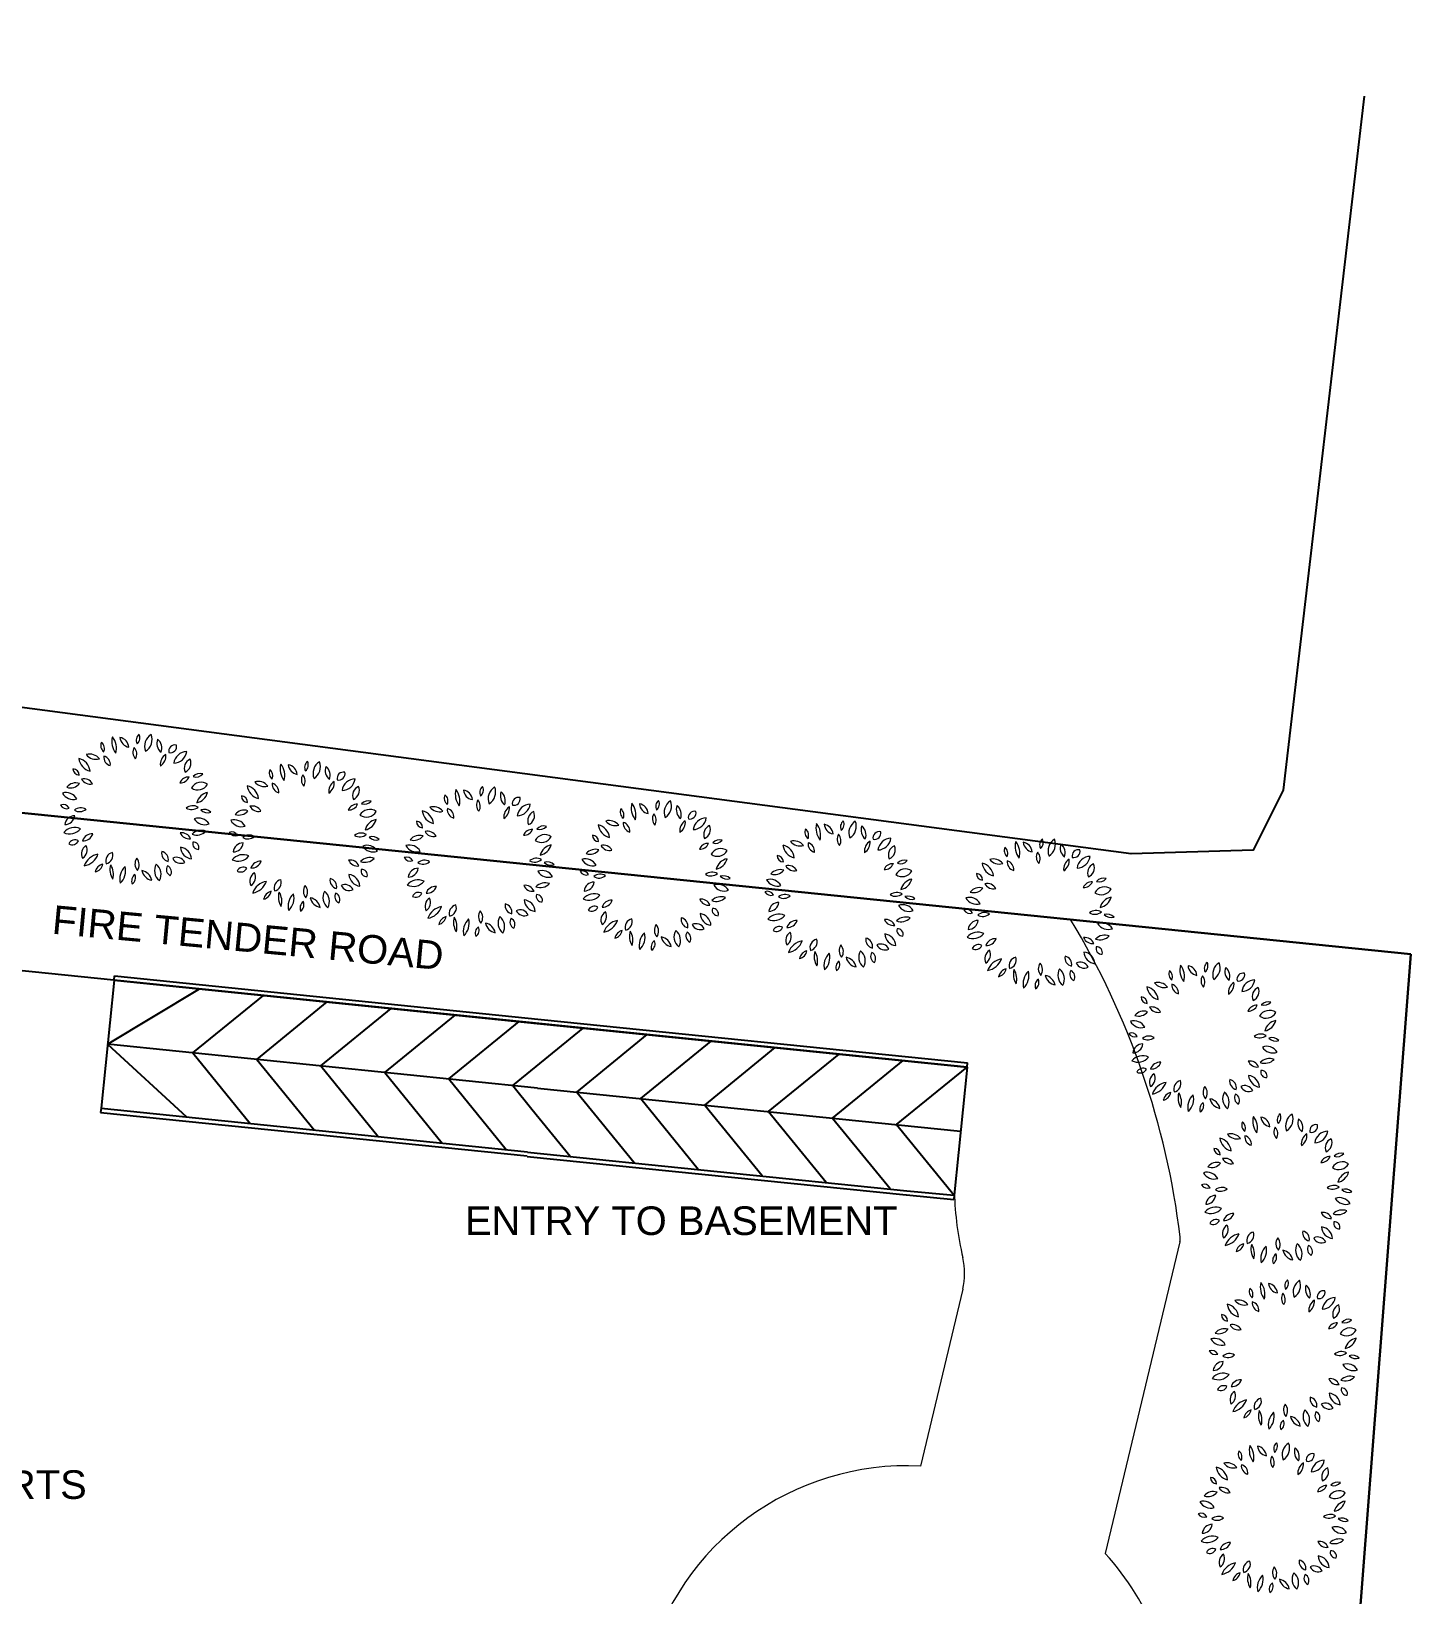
# Model space of a CAD drawing. Header units: millimetres. Extents: x 3079 to 579737, y 1565 to 1161826.
# Drawn here: x 164202 to 212467, y 1105057 to 1159737 of the extents above; entities that cross this region are included whole.
import ezdxf

# ---------------------------------------------------------------- set-up
doc = ezdxf.new("R2010")
doc.units = ezdxf.units.MM
for name, color, linetype, lineweight in [('A_ELE1', 250, 'Continuous', 20), ('IG-Area', 250, 'Continuous', 30), ('TWOWHEELER', 250, 'Continuous', 9)]:
    doc.layers.add(name, color=color, linetype=linetype, lineweight=lineweight)
doc.layers.add('IG-Elevation', color=252, linetype='Continuous')
doc.layers.add('TREES', color=72, linetype='Continuous', lineweight=5, transparency=0.05)
doc.styles.get("Standard").update_dxf_attribs({"font": 'arial.ttf'})

msp = doc.modelspace()

# ---------------------------------------------------------------- linework, layer by layer
for p, q in [((196945, 1123508), (67213, 1136719)), ((167099, 1126548), (166643, 1122071)), ((167099, 1126548), (167115, 1126697)), ((167099, 1126548), (182022, 1125028)), ((167115, 1126697), (182037, 1125177)), ((166871, 1124309), (170084, 1126244)), ((169856, 1124005), (172322, 1126016)), ((172094, 1123777), (174561, 1125788)), ((174333, 1123549), (176799, 1125560)), ((176571, 1123322), (179038, 1125332)), ((178810, 1123094), (181276, 1125104)), ((181870, 1123536), (183514, 1124876)), ((182022, 1125028), (196945, 1123508)), ((182037, 1125177), (196960, 1123658)), ((181914, 1122778), (166871, 1124309)), ((166871, 1124309), (169628, 1121767)), ((183287, 1122638), (185753, 1124648)), ((185525, 1122410), (187991, 1124420)), ((169856, 1124005), (171866, 1121539)), ((172094, 1123777), (174105, 1121311)), ((187763, 1122182), (190230, 1124192)), ((190002, 1121954), (192468, 1123964)), ((192240, 1121726), (194707, 1123736)), ((174333, 1123549), (176343, 1121083)), ((176571, 1123322), (178582, 1120855)), ((181048, 1122866), (181870, 1123536)), ((194479, 1121498), (196945, 1123508)), ((196945, 1123508), (196489, 1119032)), ((196945, 1123508), (196960, 1123658)), ((178810, 1123094), (180820, 1120627)), ((181048, 1122866), (181718, 1122044)), ((181914, 1122778), (196717, 1121270)), ((183287, 1122638), (185297, 1120171)), ((166643, 1122071), (166628, 1121922)), ((166643, 1122071), (181566, 1120551)), ((181718, 1122044), (183059, 1120399)), ((185525, 1122410), (187535, 1119943)), ((187763, 1122182), (189774, 1119715)), ((166628, 1121922), (181551, 1120402)), ((190002, 1121954), (192012, 1119488)), ((192240, 1121726), (194251, 1119260)), ((194479, 1121498), (196489, 1119032)), ((181550, 1120389), (194818, 1119038)), ((181565, 1120538), (194833, 1119187)), ((194819, 1119038), (196475, 1118882)), ((194833, 1119187), (196489, 1119032)), ((196489, 1119032), (196475, 1118882))]:
    msp.add_line(p, q)
at = {"layer": 'A_ELE1'}
for centre, radius, start, end in [((208099, 1119489), 11608, 181.8655, 193.164), ((194459, 1116299), 2400, 346.5273, 13.164), ((194832, 1100166), 9400, 87.0806, 165.504), ((194832, 1100166), 9400, 0, 42.3656)]:
    msp.add_arc(centre, radius, start, end, dxfattribs=at)
at = {"layer": 'IG-Area'}
for p, q in [((212467, 1127456), (48559, 1144147)), ((207064, 1057649), (212467, 1127456))]:
    msp.add_line(p, q, dxfattribs=at)
at = {"layer": 'IG-Elevation'}
msp.add_lwpolyline([(210832, 1157467), (207999, 1133191), (206948, 1131098), (202685, 1130966), (140708, 1139140), (126158, 1140997), (125075, 1143897), (126239, 1157191), (126550, 1159737)], dxfattribs=at)
msp.add_lwpolyline([(210832, 1157467), (207999, 1133191), (206948, 1131098), (202685, 1130966), (140708, 1139140), (126158, 1140997), (125075, 1143897), (126239, 1157191), (126550, 1159737)], dxfattribs=at)
msp.add_lwpolyline([(210832, 1157467), (207999, 1133191), (206948, 1131098), (202685, 1130966), (140708, 1139140), (126158, 1140997), (125075, 1143897), (126239, 1157191), (126550, 1159737)], dxfattribs=at)
at = {"layer": 'TREES'}
for centre, radius, start, end in [((168153, 1134942), 278, 129.7475, 206.0709), ((167726, 1135034), 278, 309.7475, 26.0709), ((166919, 1134755), 286, 156.7754, 231.288), ((166478, 1134645), 286, 336.7754, 51.288), ((167676, 1134892), 658, 165.2071, 218.3217), ((166524, 1134652), 658, 345.2071, 38.3217), ((167242, 1134665), 376, 5.3196, 80.419), ((167679, 1135071), 376, 185.3196, 260.419), ((168094, 1134515), 335, 148.7877, 221.5977), ((167557, 1134466), 335, 328.7877, 41.5977), ((168652, 1134735), 483, 122.117, 201.7275), ((167947, 1134965), 483, 302.117, 21.7275), ((169001, 1134832), 405, 159.117, 230.3606), ((168365, 1134664), 405, 339.117, 50.3606), ((169232, 1134559), 219, 76.5419, 193.4774), ((169070, 1134721), 219, 256.5419, 13.4774), ((165748, 1133802), 516, 6.5487, 76.8911), ((166378, 1134363), 516, 186.5487, 256.8911), ((166249, 1134024), 430, 38.6962, 106.2415), ((166465, 1134705), 430, 218.6962, 286.2415), ((167051, 1134354), 312, 173.65, 254.6514), ((166658, 1134087), 312, 353.65, 74.6514), ((169142, 1134090), 426, 122.8873, 186.7253), ((168488, 1134398), 426, 302.8873, 6.7253), ((169173, 1134610), 474, 271.6328, 352.0268), ((169656, 1134071), 474, 91.6328, 172.0268), ((169900, 1133962), 347, 113.4753, 203.456), ((169444, 1134142), 347, 293.4753, 23.456), ((173568, 1133939), 658, 165.2071, 218.3217), ((172416, 1133699), 658, 345.2071, 38.3217), ((173133, 1133713), 376, 5.3196, 80.419), ((173570, 1134118), 376, 185.3196, 260.419), ((174045, 1133990), 278, 129.7475, 206.0709), ((173618, 1134081), 278, 309.7475, 26.0709), ((174544, 1133782), 483, 122.117, 201.7275), ((173838, 1134012), 483, 302.117, 21.7275), ((165652, 1133719), 225, 359.2557, 87.6287), ((165887, 1133942), 225, 179.2557, 267.6287), ((166044, 1133251), 344, 28.8072, 103.9199), ((166262, 1133750), 344, 208.8072, 283.9199), ((169419, 1133786), 333, 267.1724, 337.2365), ((169710, 1133324), 333, 87.1724, 157.2365), ((170109, 1133469), 311, 71.8192, 140.0818), ((169967, 1133964), 311, 251.8192, 320.0818), ((172811, 1133803), 286, 156.7754, 231.288), ((172370, 1133692), 286, 336.7754, 51.288), ((173986, 1133562), 335, 148.7877, 221.5977), ((173449, 1133513), 335, 328.7877, 41.5977), ((174893, 1133879), 405, 159.117, 230.3606), ((174257, 1133712), 405, 339.117, 50.3606), ((175123, 1133607), 219, 76.5419, 193.4774), ((174961, 1133768), 219, 256.5419, 13.4774), ((175065, 1133657), 474, 271.6328, 352.0268), ((175547, 1133118), 474, 91.6328, 172.0268), ((165415, 1132677), 434, 29.1952, 106.7189), ((165669, 1133304), 434, 209.1952, 286.7189), ((165761, 1133048), 402, 71.3712, 141.7535), ((165574, 1133677), 402, 251.3712, 321.7535), ((170151, 1133087), 388, 54.9745, 151.3792), ((170033, 1133591), 388, 234.9745, 331.3792), ((169897, 1133241), 492, 280.8762, 345.4479), ((170467, 1132633), 492, 100.8762, 165.4479), ((171544, 1132767), 225, 359.2557, 87.6287), ((171778, 1132989), 225, 179.2557, 267.6287), ((171640, 1132849), 516, 6.5487, 76.8911), ((172270, 1133410), 516, 186.5487, 256.8911), ((172141, 1133071), 430, 38.6962, 106.2415), ((172356, 1133752), 430, 218.6962, 286.2415), ((172943, 1133401), 312, 173.65, 254.6514), ((172550, 1133134), 312, 353.65, 74.6514), ((175034, 1133138), 426, 122.8873, 186.7253), ((174379, 1133446), 426, 302.8873, 6.7253), ((175792, 1133010), 347, 113.4753, 203.456), ((175336, 1133190), 347, 293.4753, 23.456), ((178938, 1132920), 286, 156.7754, 231.288), ((178497, 1132809), 286, 336.7754, 51.288), ((179695, 1133056), 658, 165.2071, 218.3217), ((178543, 1132816), 658, 345.2071, 38.3217), ((179261, 1132830), 376, 5.3196, 80.419), ((179697, 1133235), 376, 185.3196, 260.419), ((180172, 1133107), 278, 129.7475, 206.0709), ((179745, 1133198), 278, 309.7475, 26.0709), ((180671, 1132899), 483, 122.117, 201.7275), ((179966, 1133130), 483, 302.117, 21.7275), ((181020, 1132996), 405, 159.117, 230.3606), ((180384, 1132829), 405, 339.117, 50.3606), ((165320, 1132453), 238, 28.1981, 112.1918), ((165440, 1132786), 238, 208.1981, 292.1918), ((165938, 1132232), 347, 58.8748, 131.2135), ((165889, 1132790), 347, 238.8748, 311.2135), ((169854, 1132277), 373, 60.5095, 129.292), ((169802, 1132890), 373, 240.5095, 309.292), ((170241, 1132187), 336, 44.2577, 108.5927), ((170375, 1132740), 336, 224.2577, 288.5927), ((171653, 1132095), 402, 71.3712, 141.7535), ((171466, 1132725), 402, 251.3712, 321.7535), ((171936, 1132298), 344, 28.8072, 103.9199), ((172154, 1132797), 344, 208.8072, 283.9199), ((175311, 1132833), 333, 267.1724, 337.2365), ((175601, 1132371), 333, 87.1724, 157.2365), ((176043, 1132134), 388, 54.9745, 151.3792), ((175925, 1132638), 388, 234.9745, 331.3792), ((176000, 1132516), 311, 71.8192, 140.0818), ((175859, 1133012), 311, 251.8192, 320.0818), ((177767, 1131966), 516, 6.5487, 76.8911), ((178397, 1132528), 516, 186.5487, 256.8911), ((178268, 1132188), 430, 38.6962, 106.2415), ((178483, 1132869), 430, 218.6962, 286.2415), ((179070, 1132518), 312, 173.65, 254.6514), ((178677, 1132251), 312, 353.65, 74.6514), ((180113, 1132679), 335, 148.7877, 221.5977), ((179576, 1132630), 335, 328.7877, 41.5977), ((181161, 1132255), 426, 122.8873, 186.7253), ((180507, 1132563), 426, 302.8873, 6.7253), ((181251, 1132724), 219, 76.5419, 193.4774), ((181089, 1132885), 219, 256.5419, 13.4774), ((181192, 1132774), 474, 271.6328, 352.0268), ((181675, 1132235), 474, 91.6328, 172.0268), ((181919, 1132127), 347, 113.4753, 203.456), ((181463, 1132307), 347, 293.4753, 23.456), ((185094, 1132435), 286, 156.7754, 231.288), ((184652, 1132324), 286, 336.7754, 51.288), ((185851, 1132571), 658, 165.2071, 218.3217), ((184699, 1132331), 658, 345.2071, 38.3217), ((185416, 1132345), 376, 5.3196, 80.419), ((185853, 1132750), 376, 185.3196, 260.419), ((186328, 1132622), 278, 129.7475, 206.0709), ((185901, 1132713), 278, 309.7475, 26.0709), ((186827, 1132414), 483, 122.117, 201.7275), ((186121, 1132644), 483, 302.117, 21.7275), ((187176, 1132511), 405, 159.117, 230.3606), ((186540, 1132344), 405, 339.117, 50.3606), ((187406, 1132239), 219, 76.5419, 193.4774), ((187244, 1132400), 219, 256.5419, 13.4774), ((165716, 1131402), 490, 64.7353, 140.5781), ((165723, 1131950), 352, 90.2529, 173.5221), ((165372, 1132341), 352, 270.2529, 353.5221), ((170056, 1131794), 426, 30.9482, 110.5784), ((170272, 1132413), 426, 210.9482, 290.5784), ((171306, 1131725), 434, 29.1952, 106.7189), ((171560, 1132352), 434, 209.1952, 286.7189), ((175789, 1132288), 492, 280.8762, 345.4479), ((176358, 1131681), 492, 100.8762, 165.4479), ((177671, 1131884), 225, 359.2557, 87.6287), ((177906, 1132106), 225, 179.2557, 267.6287), ((182128, 1131633), 311, 71.8192, 140.0818), ((181986, 1132129), 311, 251.8192, 320.0818), ((183923, 1131481), 516, 6.5487, 76.8911), ((184553, 1132042), 516, 186.5487, 256.8911), ((184424, 1131703), 430, 38.6962, 106.2415), ((184639, 1132384), 430, 218.6962, 286.2415), ((185226, 1132033), 312, 173.65, 254.6514), ((184833, 1131766), 312, 353.65, 74.6514), ((186269, 1132194), 335, 148.7877, 221.5977), ((185732, 1132145), 335, 328.7877, 41.5977), ((187317, 1131770), 426, 122.8873, 186.7253), ((186662, 1132078), 426, 302.8873, 6.7253), ((187348, 1132289), 474, 271.6328, 352.0268), ((187830, 1131750), 474, 91.6328, 172.0268), ((188075, 1131642), 347, 113.4753, 203.456), ((187619, 1131822), 347, 293.4753, 23.456), ((192315, 1131860), 658, 165.2071, 218.3217), ((191163, 1131620), 658, 345.2071, 38.3217), ((191880, 1131633), 376, 5.3196, 80.419), ((192317, 1132039), 376, 185.3196, 260.419), ((192792, 1131910), 278, 129.7475, 206.0709), ((192364, 1132002), 278, 309.7475, 26.0709), ((193290, 1131703), 483, 122.117, 201.7275), ((192585, 1131933), 483, 302.117, 21.7275), ((193640, 1131800), 405, 159.117, 230.3606), ((193003, 1131632), 405, 339.117, 50.3606), ((165547, 1132157), 490, 244.7353, 320.5781), ((165734, 1131220), 238, 59.9815, 155.6676), ((165637, 1131524), 238, 239.9815, 335.6676), ((166332, 1131313), 354, 86.0282, 161.3698), ((166022, 1131779), 354, 266.0282, 341.3698), ((169463, 1131368), 337, 22.5723, 98.3335), ((169725, 1131831), 337, 202.5723, 278.3335), ((170157, 1131338), 452, 69.7201, 135.6489), ((169991, 1132077), 452, 249.7201, 315.6489), ((170047, 1131322), 197, 163.4933, 274.4697), ((169873, 1131182), 197, 343.4933, 94.4697), ((171211, 1131500), 238, 28.1981, 112.1918), ((171331, 1131833), 238, 208.1981, 292.1918), ((171615, 1130997), 352, 90.2529, 173.5221), ((171264, 1131388), 352, 270.2529, 353.5221), ((171830, 1131280), 347, 58.8748, 131.2135), ((171780, 1131837), 347, 238.8748, 311.2135), ((175746, 1131324), 373, 60.5095, 129.292), ((175694, 1131937), 373, 240.5095, 309.292), ((176133, 1131234), 336, 44.2577, 108.5927), ((176266, 1131787), 336, 224.2577, 288.5927), ((177780, 1131213), 402, 71.3712, 141.7535), ((177593, 1131842), 402, 251.3712, 321.7535), ((178063, 1131416), 344, 28.8072, 103.9199), ((178281, 1131915), 344, 208.8072, 283.9199), ((181438, 1131950), 333, 267.1724, 337.2365), ((181729, 1131488), 333, 87.1724, 157.2365), ((182170, 1131251), 388, 54.9745, 151.3792), ((182052, 1131755), 388, 234.9745, 331.3792), ((183827, 1131399), 225, 359.2557, 87.6287), ((184061, 1131621), 225, 179.2557, 267.6287), ((187594, 1131465), 333, 267.1724, 337.2365), ((187884, 1131003), 333, 87.1724, 157.2365), ((188283, 1131148), 311, 71.8192, 140.0818), ((188142, 1131644), 311, 251.8192, 320.0818), ((190888, 1130992), 430, 38.6962, 106.2415), ((191103, 1131673), 430, 218.6962, 286.2415), ((191558, 1131723), 286, 156.7754, 231.288), ((191116, 1131613), 286, 336.7754, 51.288), ((191690, 1131322), 312, 173.65, 254.6514), ((191296, 1131055), 312, 353.65, 74.6514), ((192733, 1131483), 335, 148.7877, 221.5977), ((192196, 1131434), 335, 328.7877, 41.5977), ((193781, 1131058), 426, 122.8873, 186.7253), ((193126, 1131366), 426, 302.8873, 6.7253), ((193870, 1131527), 219, 76.5419, 193.4774), ((193708, 1131689), 219, 256.5419, 13.4774), ((193812, 1131578), 474, 271.6328, 352.0268), ((194294, 1131039), 474, 91.6328, 172.0268), ((199283, 1131228), 658, 165.2071, 218.3217), ((198131, 1130988), 658, 345.2071, 38.3217), ((198848, 1131001), 376, 5.3196, 80.419), ((199285, 1131407), 376, 185.3196, 260.419), ((199760, 1131278), 278, 129.7475, 206.0709), ((199333, 1131370), 278, 309.7475, 26.0709), ((200259, 1131071), 483, 122.117, 201.7275), ((199553, 1131301), 483, 302.117, 21.7275), ((166301, 1130970), 342, 122.5817, 207.18), ((165813, 1131102), 342, 302.5817, 27.18), ((166649, 1130340), 628, 100.3005, 160.4476), ((165945, 1131168), 628, 280.3005, 340.4476), ((167114, 1130721), 306, 103.8914, 198.9039), ((166751, 1130919), 306, 283.8914, 18.9039), ((168184, 1130614), 354, 145.5248, 220.8327), ((167624, 1130582), 354, 325.5248, 40.8327), ((169058, 1130996), 297, 168.8066, 257.6391), ((168703, 1130764), 297, 348.8066, 77.6391), ((169290, 1130537), 310, 25.4537, 116.6852), ((169431, 1130947), 310, 205.4537, 296.6852), ((169862, 1131223), 436, 183.3189, 263.1904), ((169375, 1130765), 436, 3.3189, 83.1904), ((171608, 1130450), 490, 64.7353, 140.5781), ((171439, 1131204), 490, 244.7353, 320.5781), ((176049, 1130385), 452, 69.7201, 135.6489), ((175882, 1131125), 452, 249.7201, 315.6489), ((175948, 1130841), 426, 30.9482, 110.5784), ((176163, 1131460), 426, 210.9482, 290.5784), ((177339, 1130617), 238, 28.1981, 112.1918), ((177459, 1130950), 238, 208.1981, 292.1918), ((177434, 1130842), 434, 29.1952, 106.7189), ((177687, 1131469), 434, 209.1952, 286.7189), ((181873, 1130441), 373, 60.5095, 129.292), ((181916, 1131405), 492, 280.8762, 345.4479), ((182486, 1130798), 492, 100.8762, 165.4479), ((183589, 1130357), 434, 29.1952, 106.7189), ((183936, 1130727), 402, 71.3712, 141.7535), ((183749, 1131357), 402, 251.3712, 321.7535), ((184219, 1130930), 344, 28.8072, 103.9199), ((184437, 1131429), 344, 208.8072, 283.9199), ((188326, 1130766), 388, 54.9745, 151.3792), ((188208, 1131270), 388, 234.9745, 331.3792), ((188072, 1130920), 492, 280.8762, 345.4479), ((188641, 1130313), 492, 100.8762, 165.4479), ((190291, 1130688), 225, 359.2557, 87.6287), ((190525, 1130910), 225, 179.2557, 267.6287), ((190387, 1130770), 516, 6.5487, 76.8911), ((191016, 1131331), 516, 186.5487, 256.8911), ((194539, 1130930), 347, 113.4753, 203.456), ((194083, 1131110), 347, 293.4753, 23.456), ((197856, 1130360), 430, 38.6962, 106.2415), ((198526, 1131091), 286, 156.7754, 231.288), ((198084, 1130981), 286, 336.7754, 51.288), ((199701, 1130851), 335, 148.7877, 221.5977), ((199164, 1130802), 335, 328.7877, 41.5977), ((200608, 1131168), 405, 159.117, 230.3606), ((199972, 1131000), 405, 339.117, 50.3606), ((200749, 1130426), 426, 122.8873, 186.7253), ((200094, 1130734), 426, 302.8873, 6.7253), ((200838, 1130895), 219, 76.5419, 193.4774), ((200676, 1131057), 219, 256.5419, 13.4774), ((200780, 1130946), 474, 271.6328, 352.0268), ((201262, 1130407), 474, 91.6328, 172.0268), ((166792, 1130262), 358, 104.1004, 168.465), ((166354, 1130682), 358, 284.1004, 348.465), ((167565, 1130412), 610, 163.4642, 212.7906), ((166468, 1130256), 610, 343.4642, 32.7906), ((167904, 1130088), 607, 133.8117, 194.3077), ((166896, 1130376), 607, 313.8117, 14.3077), ((167994, 1130022), 280, 125.4093, 202.7101), ((167574, 1130142), 280, 305.4093, 22.7101), ((168497, 1130475), 436, 192.306, 259.6849), ((167994, 1129953), 436, 12.306, 79.6849), ((168959, 1130384), 445, 149.4737, 231.7586), ((168300, 1130260), 445, 329.4737, 51.7586), ((169172, 1130418), 241, 146.8151, 244.0193), ((168865, 1130334), 241, 326.8151, 64.0193), ((171626, 1130267), 238, 59.9815, 155.6676), ((171528, 1130571), 238, 239.9815, 335.6676), ((172193, 1130017), 342, 122.5817, 207.18), ((172224, 1130360), 354, 86.0282, 161.3698), ((171913, 1130826), 354, 266.0282, 341.3698), ((171705, 1130149), 342, 302.5817, 27.18), ((175355, 1130416), 337, 22.5723, 98.3335), ((175617, 1130878), 337, 202.5723, 278.3335), ((175754, 1130270), 436, 183.3189, 263.1904), ((175266, 1129812), 436, 3.3189, 83.1904), ((175938, 1130369), 197, 163.4933, 274.4697), ((175765, 1130229), 197, 343.4933, 94.4697), ((177742, 1130114), 352, 90.2529, 173.5221), ((177391, 1130505), 352, 270.2529, 353.5221), ((177957, 1130397), 347, 58.8748, 131.2135), ((177908, 1130954), 347, 238.8748, 311.2135), ((181821, 1131054), 373, 240.5095, 309.292), ((182075, 1129958), 426, 30.9482, 110.5784), ((182291, 1130577), 426, 210.9482, 290.5784), ((182260, 1130351), 336, 44.2577, 108.5927), ((182393, 1130904), 336, 224.2577, 288.5927), ((183494, 1130132), 238, 28.1981, 112.1918), ((183614, 1130465), 238, 208.1981, 292.1918), ((183843, 1130984), 434, 209.1952, 286.7189), ((184113, 1129912), 347, 58.8748, 131.2135), ((188029, 1129956), 373, 60.5095, 129.292), ((187976, 1130569), 373, 240.5095, 309.292), ((190399, 1130016), 402, 71.3712, 141.7535), ((190212, 1130645), 402, 251.3712, 321.7535), ((190682, 1130219), 344, 28.8072, 103.9199), ((190901, 1130718), 344, 208.8072, 283.9199), ((194057, 1130754), 333, 267.1724, 337.2365), ((194348, 1130292), 333, 87.1724, 157.2365), ((194789, 1130055), 388, 54.9745, 151.3792), ((194671, 1130559), 388, 234.9745, 331.3792), ((194747, 1130437), 311, 71.8192, 140.0818), ((194606, 1130932), 311, 251.8192, 320.0818), ((197259, 1130056), 225, 359.2557, 87.6287), ((197493, 1130278), 225, 179.2557, 267.6287), ((197355, 1130138), 516, 6.5487, 76.8911), ((197985, 1130699), 516, 186.5487, 256.8911), ((198071, 1131041), 430, 218.6962, 286.2415), ((198658, 1130690), 312, 173.65, 254.6514), ((198265, 1130423), 312, 353.65, 74.6514), ((201507, 1130299), 347, 113.4753, 203.456), ((201051, 1130478), 347, 293.4753, 23.456), ((172541, 1129387), 628, 100.3005, 160.4476), ((171837, 1130215), 628, 280.3005, 340.4476), ((173005, 1129768), 306, 103.8914, 198.9039), ((172643, 1129966), 306, 283.8914, 18.9039), ((174075, 1129661), 354, 145.5248, 220.8327), ((173516, 1129630), 354, 325.5248, 40.8327), ((174950, 1130043), 297, 168.8066, 257.6391), ((174595, 1129811), 297, 348.8066, 77.6391), ((175182, 1129584), 310, 25.4537, 116.6852), ((175323, 1129995), 310, 205.4537, 296.6852), ((177735, 1129567), 490, 64.7353, 140.5781), ((177566, 1130321), 490, 244.7353, 320.5781), ((178351, 1129477), 354, 86.0282, 161.3698), ((178041, 1129943), 354, 266.0282, 341.3698), ((181482, 1129533), 337, 22.5723, 98.3335), ((181744, 1129995), 337, 202.5723, 278.3335), ((182176, 1129502), 452, 69.7201, 135.6489), ((182010, 1130242), 452, 249.7201, 315.6489), ((183898, 1129629), 352, 90.2529, 173.5221), ((183547, 1130020), 352, 270.2529, 353.5221), ((184063, 1130469), 347, 238.8748, 311.2135), ((188231, 1129473), 426, 30.9482, 110.5784), ((188446, 1130092), 426, 210.9482, 290.5784), ((188416, 1129866), 336, 44.2577, 108.5927), ((188549, 1130419), 336, 224.2577, 288.5927), ((190053, 1129645), 434, 29.1952, 106.7189), ((190307, 1130273), 434, 209.1952, 286.7189), ((194536, 1130209), 492, 280.8762, 345.4479), ((195105, 1129601), 492, 100.8762, 165.4479), ((197368, 1129384), 402, 71.3712, 141.7535), ((197181, 1130013), 402, 251.3712, 321.7535), ((197650, 1129587), 344, 28.8072, 103.9199), ((197869, 1130086), 344, 208.8072, 283.9199), ((201026, 1130122), 333, 267.1724, 337.2365), ((201316, 1129660), 333, 87.1724, 157.2365), ((201758, 1129423), 388, 54.9745, 151.3792), ((201640, 1129927), 388, 234.9745, 331.3792), ((201715, 1129805), 311, 71.8192, 140.0818), ((201574, 1130300), 311, 251.8192, 320.0818), ((172684, 1129310), 358, 104.1004, 168.465), ((172245, 1129729), 358, 284.1004, 348.465), ((173457, 1129460), 610, 163.4642, 212.7906), ((172360, 1129303), 610, 343.4642, 32.7906), ((173796, 1129136), 607, 133.8117, 194.3077), ((172788, 1129423), 607, 313.8117, 14.3077), ((173885, 1129070), 280, 125.4093, 202.7101), ((173465, 1129190), 280, 305.4093, 22.7101), ((174389, 1129522), 436, 192.306, 259.6849), ((173885, 1129001), 436, 12.306, 79.6849), ((174850, 1129431), 445, 149.4737, 231.7586), ((174191, 1129308), 445, 329.4737, 51.7586), ((175064, 1129466), 241, 146.8151, 244.0193), ((174757, 1129381), 241, 326.8151, 64.0193), ((177753, 1129384), 238, 59.9815, 155.6676), ((177656, 1129688), 238, 239.9815, 335.6676), ((178320, 1129134), 342, 122.5817, 207.18), ((177832, 1129266), 342, 302.5817, 27.18), ((179133, 1128885), 306, 103.8914, 198.9039), ((178770, 1129083), 306, 283.8914, 18.9039), ((181077, 1129160), 297, 168.8066, 257.6391), ((180722, 1128928), 297, 348.8066, 77.6391), ((181881, 1129387), 436, 183.3189, 263.1904), ((181394, 1128929), 436, 3.3189, 83.1904), ((182066, 1129486), 197, 163.4933, 274.4697), ((181892, 1129346), 197, 343.4933, 94.4697), ((183891, 1129082), 490, 64.7353, 140.5781), ((183721, 1129836), 490, 244.7353, 320.5781), ((183909, 1128899), 238, 59.9815, 155.6676), ((184507, 1128992), 354, 86.0282, 161.3698), ((184196, 1129458), 354, 266.0282, 341.3698), ((187638, 1129048), 337, 22.5723, 98.3335), ((187900, 1129510), 337, 202.5723, 278.3335), ((188332, 1129017), 452, 69.7201, 135.6489), ((188165, 1129757), 452, 249.7201, 315.6489), ((189958, 1129421), 238, 28.1981, 112.1918), ((190078, 1129754), 238, 208.1981, 292.1918), ((190361, 1128918), 352, 90.2529, 173.5221), ((190011, 1129309), 352, 270.2529, 353.5221), ((190576, 1129200), 347, 58.8748, 131.2135), ((190527, 1129758), 347, 238.8748, 311.2135), ((194493, 1129245), 373, 60.5095, 129.292), ((194440, 1129858), 373, 240.5095, 309.292), ((194694, 1128762), 426, 30.9482, 110.5784), ((194910, 1129381), 426, 210.9482, 290.5784), ((194879, 1129155), 336, 44.2577, 108.5927), ((195013, 1129708), 336, 224.2577, 288.5927), ((197021, 1129013), 434, 29.1952, 106.7189), ((197275, 1129641), 434, 209.1952, 286.7189), ((201504, 1129577), 492, 280.8762, 345.4479), ((202073, 1128969), 492, 100.8762, 165.4479), ((178668, 1128504), 628, 100.3005, 160.4476), ((177964, 1129332), 628, 280.3005, 340.4476), ((178811, 1128427), 358, 104.1004, 168.465), ((178372, 1128846), 358, 284.1004, 348.465), ((179584, 1128577), 610, 163.4642, 212.7906), ((178487, 1128420), 610, 343.4642, 32.7906), ((179923, 1128253), 607, 133.8117, 194.3077), ((178915, 1128540), 607, 313.8117, 14.3077), ((180202, 1128778), 354, 145.5248, 220.8327), ((179643, 1128747), 354, 325.5248, 40.8327), ((180978, 1128548), 445, 149.4737, 231.7586), ((180319, 1128425), 445, 329.4737, 51.7586), ((181191, 1128583), 241, 146.8151, 244.0193), ((180884, 1128498), 241, 326.8151, 64.0193), ((181309, 1128701), 310, 25.4537, 116.6852), ((181450, 1129112), 310, 205.4537, 296.6852), ((183811, 1129203), 238, 239.9815, 335.6676), ((184476, 1128649), 342, 122.5817, 207.18), ((183988, 1128781), 342, 302.5817, 27.18), ((184824, 1128019), 628, 100.3005, 160.4476), ((184119, 1128847), 628, 280.3005, 340.4476), ((185288, 1128400), 306, 103.8914, 198.9039), ((184926, 1128598), 306, 283.8914, 18.9039), ((187233, 1128675), 297, 168.8066, 257.6391), ((186878, 1128443), 297, 348.8066, 77.6391), ((188036, 1128902), 436, 183.3189, 263.1904), ((187549, 1128444), 436, 3.3189, 83.1904), ((188221, 1129001), 197, 163.4933, 274.4697), ((188048, 1128861), 197, 343.4933, 94.4697), ((190355, 1128370), 490, 64.7353, 140.5781), ((190185, 1129125), 490, 244.7353, 320.5781), ((190971, 1128281), 354, 86.0282, 161.3698), ((190660, 1128747), 354, 266.0282, 341.3698), ((194102, 1128336), 337, 22.5723, 98.3335), ((194364, 1128799), 337, 202.5723, 278.3335), ((194796, 1128306), 452, 69.7201, 135.6489), ((194629, 1129045), 452, 249.7201, 315.6489), ((196926, 1128789), 238, 28.1981, 112.1918), ((197046, 1129122), 238, 208.1981, 292.1918), ((197330, 1128286), 352, 90.2529, 173.5221), ((196979, 1128677), 352, 270.2529, 353.5221), ((197544, 1128568), 347, 58.8748, 131.2135), ((197495, 1129126), 347, 238.8748, 311.2135), ((201461, 1128613), 373, 60.5095, 129.292), ((201408, 1129226), 373, 240.5095, 309.292), ((201848, 1128523), 336, 44.2577, 108.5927), ((201981, 1129076), 336, 224.2577, 288.5927), ((180013, 1128187), 280, 125.4093, 202.7101), ((179593, 1128307), 280, 305.4093, 22.7101), ((180516, 1128639), 436, 192.306, 259.6849), ((180012, 1128118), 436, 12.306, 79.6849), ((184967, 1127942), 358, 104.1004, 168.465), ((184528, 1128361), 358, 284.1004, 348.465), ((185740, 1128092), 610, 163.4642, 212.7906), ((184642, 1127935), 610, 343.4642, 32.7906), ((186079, 1127768), 607, 133.8117, 194.3077), ((185071, 1128055), 607, 313.8117, 14.3077), ((186358, 1128293), 354, 145.5248, 220.8327), ((185798, 1128262), 354, 325.5248, 40.8327), ((186672, 1128154), 436, 192.306, 259.6849), ((186168, 1127633), 436, 12.306, 79.6849), ((187133, 1128063), 445, 149.4737, 231.7586), ((186474, 1127940), 445, 329.4737, 51.7586), ((187347, 1128098), 241, 146.8151, 244.0193), ((187040, 1128013), 241, 326.8151, 64.0193), ((187465, 1128216), 310, 25.4537, 116.6852), ((187606, 1128627), 310, 205.4537, 296.6852), ((190373, 1128188), 238, 59.9815, 155.6676), ((190275, 1128492), 238, 239.9815, 335.6676), ((190939, 1127938), 342, 122.5817, 207.18), ((190452, 1128070), 342, 302.5817, 27.18), ((194500, 1128191), 436, 183.3189, 263.1904), ((194013, 1127733), 436, 3.3189, 83.1904), ((194685, 1128290), 197, 163.4933, 274.4697), ((194512, 1128150), 197, 343.4933, 94.4697), ((197323, 1127738), 490, 64.7353, 140.5781), ((197153, 1128493), 490, 244.7353, 320.5781), ((201764, 1127674), 452, 69.7201, 135.6489), ((201597, 1128413), 452, 249.7201, 315.6489), ((201663, 1128130), 426, 30.9482, 110.5784), ((201878, 1128749), 426, 210.9482, 290.5784), ((186168, 1127702), 280, 125.4093, 202.7101), ((185748, 1127822), 280, 305.4093, 22.7101), ((191288, 1127308), 628, 100.3005, 160.4476), ((190583, 1128136), 628, 280.3005, 340.4476), ((191430, 1127230), 358, 104.1004, 168.465), ((190992, 1127650), 358, 284.1004, 348.465), ((191752, 1127689), 306, 103.8914, 198.9039), ((191390, 1127887), 306, 283.8914, 18.9039), ((192203, 1127380), 610, 163.4642, 212.7906), ((191106, 1127224), 610, 343.4642, 32.7906), ((192822, 1127582), 354, 145.5248, 220.8327), ((192262, 1127550), 354, 325.5248, 40.8327), ((193597, 1127352), 445, 149.4737, 231.7586), ((192938, 1127228), 445, 329.4737, 51.7586), ((193697, 1127964), 297, 168.8066, 257.6391), ((193342, 1127732), 297, 348.8066, 77.6391), ((193811, 1127386), 241, 146.8151, 244.0193), ((193504, 1127302), 241, 326.8151, 64.0193), ((193928, 1127505), 310, 25.4537, 116.6852), ((194069, 1127915), 310, 205.4537, 296.6852), ((197341, 1127556), 238, 59.9815, 155.6676), ((197243, 1127860), 238, 239.9815, 335.6676), ((197908, 1127306), 342, 122.5817, 207.18), ((197939, 1127649), 354, 86.0282, 161.3698), ((197628, 1128115), 354, 266.0282, 341.3698), ((197420, 1127438), 342, 302.5817, 27.18), ((201070, 1127704), 337, 22.5723, 98.3335), ((201332, 1128167), 337, 202.5723, 278.3335), ((201468, 1127559), 436, 183.3189, 263.1904), ((200981, 1127101), 436, 3.3189, 83.1904), ((201653, 1127658), 197, 163.4933, 274.4697), ((201480, 1127518), 197, 343.4933, 94.4697), ((192542, 1127056), 607, 133.8117, 194.3077), ((191535, 1127344), 607, 313.8117, 14.3077), ((192632, 1126990), 280, 125.4093, 202.7101), ((192212, 1127110), 280, 305.4093, 22.7101), ((193136, 1127443), 436, 192.306, 259.6849), ((192632, 1126921), 436, 12.306, 79.6849), ((198256, 1126676), 628, 100.3005, 160.4476), ((197551, 1127504), 628, 280.3005, 340.4476), ((198720, 1127057), 306, 103.8914, 198.9039), ((198358, 1127255), 306, 283.8914, 18.9039), ((199790, 1126950), 354, 145.5248, 220.8327), ((199230, 1126919), 354, 325.5248, 40.8327), ((200665, 1127332), 297, 168.8066, 257.6391), ((200310, 1127100), 297, 348.8066, 77.6391), ((200897, 1126873), 310, 25.4537, 116.6852), ((201038, 1127283), 310, 205.4537, 296.6852), ((205045, 1126910), 658, 165.2071, 218.3217), ((203893, 1126670), 658, 345.2071, 38.3217), ((204611, 1126683), 376, 5.3196, 80.419), ((205048, 1127089), 376, 185.3196, 260.419), ((205522, 1126960), 278, 129.7475, 206.0709), ((205095, 1127051), 278, 309.7475, 26.0709), ((206021, 1126753), 483, 122.117, 201.7275), ((205316, 1126983), 483, 302.117, 21.7275), ((206370, 1126850), 405, 159.117, 230.3606), ((205734, 1126682), 405, 339.117, 50.3606), ((198399, 1126599), 358, 104.1004, 168.465), ((197960, 1127018), 358, 284.1004, 348.465), ((199172, 1126749), 610, 163.4642, 212.7906), ((198074, 1126592), 610, 343.4642, 32.7906), ((199511, 1126424), 607, 133.8117, 194.3077), ((198503, 1126712), 607, 313.8117, 14.3077), ((199600, 1126358), 280, 125.4093, 202.7101), ((199180, 1126478), 280, 305.4093, 22.7101), ((200104, 1126811), 436, 192.306, 259.6849), ((199600, 1126289), 436, 12.306, 79.6849), ((200565, 1126720), 445, 149.4737, 231.7586), ((199906, 1126596), 445, 329.4737, 51.7586), ((200779, 1126754), 241, 146.8151, 244.0193), ((200472, 1126670), 241, 326.8151, 64.0193), ((203618, 1126041), 430, 38.6962, 106.2415), ((203834, 1126723), 430, 218.6962, 286.2415), ((204288, 1126773), 286, 156.7754, 231.288), ((203847, 1126663), 286, 336.7754, 51.288), ((204420, 1126371), 312, 173.65, 254.6514), ((204027, 1126105), 312, 353.65, 74.6514), ((205463, 1126532), 335, 148.7877, 221.5977), ((204926, 1126484), 335, 328.7877, 41.5977), ((206511, 1126108), 426, 122.8873, 186.7253), ((205857, 1126416), 426, 302.8873, 6.7253), ((206601, 1126577), 219, 76.5419, 193.4774), ((206439, 1126739), 219, 256.5419, 13.4774), ((206542, 1126628), 474, 271.6328, 352.0268), ((207025, 1126088), 474, 91.6328, 172.0268), ((203256, 1125959), 225, 179.2557, 267.6287), ((203021, 1125737), 225, 359.2557, 87.6287), ((203117, 1125819), 516, 6.5487, 76.8911), ((203747, 1126381), 516, 186.5487, 256.8911), ((207269, 1125980), 347, 113.4753, 203.456), ((206813, 1126160), 347, 293.4753, 23.456), ((203130, 1125066), 402, 71.3712, 141.7535), ((202943, 1125695), 402, 251.3712, 321.7535), ((203413, 1125269), 344, 28.8072, 103.9199), ((203631, 1125768), 344, 208.8072, 283.9199), ((207079, 1125341), 333, 87.1724, 157.2365), ((206788, 1125803), 333, 267.1724, 337.2365), ((207520, 1125105), 388, 54.9745, 151.3792), ((207402, 1125608), 388, 234.9745, 331.3792), ((207478, 1125487), 311, 71.8192, 140.0818), ((207336, 1125982), 311, 251.8192, 320.0818), ((202784, 1124695), 434, 29.1952, 106.7189), ((203038, 1125322), 434, 209.1952, 286.7189), ((207266, 1125258), 492, 280.8762, 345.4479), ((207836, 1124651), 492, 100.8762, 165.4479), ((202689, 1124470), 238, 28.1981, 112.1918), ((202809, 1124803), 238, 208.1981, 292.1918), ((203092, 1123967), 352, 90.2529, 173.5221), ((202741, 1124359), 352, 270.2529, 353.5221), ((203307, 1124250), 347, 58.8748, 131.2135), ((203258, 1124808), 347, 238.8748, 311.2135), ((207223, 1124294), 373, 60.5095, 129.292), ((207171, 1124907), 373, 240.5095, 309.292), ((207425, 1123812), 426, 30.9482, 110.5784), ((207610, 1124204), 336, 44.2577, 108.5927), ((207744, 1124757), 336, 224.2577, 288.5927), ((203085, 1123420), 490, 64.7353, 140.5781), ((202916, 1124174), 490, 244.7353, 320.5781), ((203701, 1123330), 354, 86.0282, 161.3698), ((203391, 1123796), 354, 266.0282, 341.3698), ((206832, 1123386), 337, 22.5723, 98.3335), ((207094, 1123848), 337, 202.5723, 278.3335), ((207526, 1123355), 452, 69.7201, 135.6489), ((207360, 1124095), 452, 249.7201, 315.6489), ((207641, 1124430), 426, 210.9482, 290.5784), ((203103, 1123237), 238, 59.9815, 155.6676), ((203006, 1123541), 238, 239.9815, 335.6676), ((203670, 1122988), 342, 122.5817, 207.18), ((203182, 1123119), 342, 302.5817, 27.18), ((207231, 1123241), 436, 183.3189, 263.1904), ((206744, 1122782), 436, 3.3189, 83.1904), ((207416, 1123340), 197, 163.4933, 274.4697), ((207242, 1123199), 197, 343.4933, 94.4697), ((204018, 1122358), 628, 100.3005, 160.4476), ((203314, 1123186), 628, 280.3005, 340.4476), ((204161, 1122280), 358, 104.1004, 168.465), ((203723, 1122699), 358, 284.1004, 348.465), ((204483, 1122739), 306, 103.8914, 198.9039), ((204120, 1122937), 306, 283.8914, 18.9039), ((204934, 1122430), 610, 163.4642, 212.7906), ((203837, 1122274), 610, 343.4642, 32.7906), ((205553, 1122631), 354, 145.5248, 220.8327), ((204993, 1122600), 354, 325.5248, 40.8327), ((206328, 1122402), 445, 149.4737, 231.7586), ((205669, 1122278), 445, 329.4737, 51.7586), ((206427, 1123014), 297, 168.8066, 257.6391), ((206072, 1122781), 297, 348.8066, 77.6391), ((206659, 1122554), 310, 25.4537, 116.6852), ((206800, 1122965), 310, 205.4537, 296.6852), ((205273, 1122106), 607, 133.8117, 194.3077), ((204265, 1122394), 607, 313.8117, 14.3077), ((205363, 1122040), 280, 125.4093, 202.7101), ((204943, 1122160), 280, 305.4093, 22.7101), ((205866, 1122493), 436, 192.306, 259.6849), ((205363, 1121971), 436, 12.306, 79.6849), ((206541, 1122436), 241, 146.8151, 244.0193), ((206235, 1122352), 241, 326.8151, 64.0193), ((206840, 1121479), 286, 156.7754, 231.288), ((206399, 1121369), 286, 336.7754, 51.288), ((207597, 1121616), 658, 165.2071, 218.3217), ((206445, 1121376), 658, 345.2071, 38.3217), ((207163, 1121389), 376, 5.3196, 80.419), ((207599, 1121794), 376, 185.3196, 260.419), ((208074, 1121666), 278, 129.7475, 206.0709), ((207647, 1121757), 278, 309.7475, 26.0709), ((208573, 1121459), 483, 122.117, 201.7275), ((207868, 1121689), 483, 302.117, 21.7275), ((208922, 1121555), 405, 159.117, 230.3606), ((208286, 1121388), 405, 339.117, 50.3606), ((209153, 1121283), 219, 76.5419, 193.4774), ((208991, 1121445), 219, 256.5419, 13.4774), ((205669, 1120525), 516, 6.5487, 76.8911), ((206299, 1121087), 516, 186.5487, 256.8911), ((206170, 1120747), 430, 38.6962, 106.2415), ((206386, 1121429), 430, 218.6962, 286.2415), ((206972, 1121077), 312, 173.65, 254.6514), ((206579, 1120811), 312, 353.65, 74.6514), ((208015, 1121238), 335, 148.7877, 221.5977), ((207478, 1121189), 335, 328.7877, 41.5977), ((209063, 1120814), 426, 122.8873, 186.7253), ((208409, 1121122), 426, 302.8873, 6.7253), ((209094, 1121333), 474, 271.6328, 352.0268), ((209577, 1120794), 474, 91.6328, 172.0268), ((209821, 1120686), 347, 113.4753, 203.456), ((209365, 1120866), 347, 293.4753, 23.456), ((205573, 1120443), 225, 359.2557, 87.6287), ((205808, 1120665), 225, 179.2557, 267.6287), ((210030, 1120193), 311, 71.8192, 140.0818), ((209888, 1120688), 311, 251.8192, 320.0818), ((205682, 1119772), 402, 71.3712, 141.7535), ((205495, 1120401), 402, 251.3712, 321.7535), ((205965, 1119975), 344, 28.8072, 103.9199), ((206183, 1120474), 344, 208.8072, 283.9199), ((209631, 1120047), 333, 87.1724, 157.2365), ((209340, 1120509), 333, 267.1724, 337.2365), ((210072, 1119810), 388, 54.9745, 151.3792), ((209954, 1120314), 388, 234.9745, 331.3792), ((205241, 1119176), 238, 28.1981, 112.1918), ((205361, 1119509), 238, 208.1981, 292.1918), ((205336, 1119401), 434, 29.1952, 106.7189), ((205590, 1120028), 434, 209.1952, 286.7189), ((205859, 1118956), 347, 58.8748, 131.2135), ((209775, 1119000), 373, 60.5095, 129.292), ((209723, 1119613), 373, 240.5095, 309.292), ((209818, 1119964), 492, 280.8762, 345.4479), ((210388, 1119357), 492, 100.8762, 165.4479), ((205644, 1118673), 352, 90.2529, 173.5221), ((205293, 1119064), 352, 270.2529, 353.5221), ((205810, 1119514), 347, 238.8748, 311.2135), ((209977, 1118518), 426, 30.9482, 110.5784), ((210193, 1119136), 426, 210.9482, 290.5784), ((210162, 1118910), 336, 44.2577, 108.5927), ((210296, 1119463), 336, 224.2577, 288.5927), ((205637, 1118126), 490, 64.7353, 140.5781), ((205468, 1118880), 490, 244.7353, 320.5781), ((206253, 1118036), 354, 86.0282, 161.3698), ((205943, 1118502), 354, 266.0282, 341.3698), ((209384, 1118092), 337, 22.5723, 98.3335), ((209646, 1118554), 337, 202.5723, 278.3335), ((210078, 1118061), 452, 69.7201, 135.6489), ((209912, 1118801), 452, 249.7201, 315.6489), ((205655, 1117943), 238, 59.9815, 155.6676), ((205558, 1118247), 238, 239.9815, 335.6676), ((206222, 1117694), 342, 122.5817, 207.18), ((205734, 1117825), 342, 302.5817, 27.18), ((206570, 1117063), 628, 100.3005, 160.4476), ((205866, 1117892), 628, 280.3005, 340.4476), ((207035, 1117445), 306, 103.8914, 198.9039), ((206672, 1117642), 306, 283.8914, 18.9039), ((208979, 1117720), 297, 168.8066, 257.6391), ((208624, 1117487), 297, 348.8066, 77.6391), ((209783, 1117947), 436, 183.3189, 263.1904), ((209296, 1117488), 436, 3.3189, 83.1904), ((209968, 1118045), 197, 163.4933, 274.4697), ((209794, 1117905), 197, 343.4933, 94.4697), ((206713, 1116986), 358, 104.1004, 168.465), ((206275, 1117405), 358, 284.1004, 348.465), ((207486, 1117136), 610, 163.4642, 212.7906), ((206389, 1116979), 610, 343.4642, 32.7906), ((207825, 1116812), 607, 133.8117, 194.3077), ((206817, 1117100), 607, 313.8117, 14.3077), ((208104, 1117337), 354, 145.5248, 220.8327), ((207545, 1117306), 354, 325.5248, 40.8327), ((208880, 1117107), 445, 149.4737, 231.7586), ((208221, 1116984), 445, 329.4737, 51.7586), ((209093, 1117142), 241, 146.8151, 244.0193), ((208786, 1117057), 241, 326.8151, 64.0193), ((209211, 1117260), 310, 25.4537, 116.6852), ((209352, 1117671), 310, 205.4537, 296.6852), ((207915, 1116746), 280, 125.4093, 202.7101), ((207495, 1116866), 280, 305.4093, 22.7101), ((208418, 1117199), 436, 192.306, 259.6849), ((207915, 1116677), 436, 12.306, 79.6849), ((208337, 1115853), 278, 129.7475, 206.0709), ((207910, 1115945), 278, 309.7475, 26.0709), ((208836, 1115646), 483, 122.117, 201.7275), ((208130, 1115876), 483, 302.117, 21.7275), ((207103, 1115666), 286, 156.7754, 231.288), ((206661, 1115556), 286, 336.7754, 51.288), ((207860, 1115803), 658, 165.2071, 218.3217), ((206708, 1115563), 658, 345.2071, 38.3217), ((207425, 1115576), 376, 5.3196, 80.419), ((207862, 1115982), 376, 185.3196, 260.419), ((208278, 1115425), 335, 148.7877, 221.5977), ((207741, 1115377), 335, 328.7877, 41.5977), ((209185, 1115743), 405, 159.117, 230.3606), ((208549, 1115575), 405, 339.117, 50.3606), ((209415, 1115470), 219, 76.5419, 193.4774), ((209253, 1115632), 219, 256.5419, 13.4774), ((205932, 1114713), 516, 6.5487, 76.8911), ((206562, 1115274), 516, 186.5487, 256.8911), ((206433, 1114934), 430, 38.6962, 106.2415), ((206648, 1115616), 430, 218.6962, 286.2415), ((207235, 1115265), 312, 173.65, 254.6514), ((206841, 1114998), 312, 353.65, 74.6514), ((209326, 1115001), 426, 122.8873, 186.7253), ((208671, 1115309), 426, 302.8873, 6.7253), ((209357, 1115521), 474, 271.6328, 352.0268), ((209839, 1114982), 474, 91.6328, 172.0268), ((210084, 1114873), 347, 113.4753, 203.456), ((209628, 1115053), 347, 293.4753, 23.456), ((205836, 1114630), 225, 359.2557, 87.6287), ((206070, 1114852), 225, 179.2557, 267.6287), ((206227, 1114162), 344, 28.8072, 103.9199), ((206446, 1114661), 344, 208.8072, 283.9199), ((209893, 1114235), 333, 87.1724, 157.2365), ((209602, 1114696), 333, 267.1724, 337.2365), ((210334, 1113998), 388, 54.9745, 151.3792), ((210292, 1114380), 311, 71.8192, 140.0818), ((210151, 1114875), 311, 251.8192, 320.0818), ((205598, 1113588), 434, 29.1952, 106.7189), ((205852, 1114215), 434, 209.1952, 286.7189), ((205945, 1113959), 402, 71.3712, 141.7535), ((205757, 1114588), 402, 251.3712, 321.7535), ((210216, 1114502), 388, 234.9745, 331.3792), ((210081, 1114151), 492, 280.8762, 345.4479), ((210650, 1113544), 492, 100.8762, 165.4479), ((205503, 1113363), 238, 28.1981, 112.1918), ((205623, 1113696), 238, 208.1981, 292.1918), ((206121, 1113143), 347, 58.8748, 131.2135), ((206072, 1113701), 347, 238.8748, 311.2135), ((210038, 1113187), 373, 60.5095, 129.292), ((209985, 1113801), 373, 240.5095, 309.292), ((210425, 1113098), 336, 44.2577, 108.5927), ((210558, 1113650), 336, 224.2577, 288.5927), ((205900, 1112313), 490, 64.7353, 140.5781), ((205730, 1113067), 490, 244.7353, 320.5781), ((205907, 1112861), 352, 90.2529, 173.5221), ((205556, 1113252), 352, 270.2529, 353.5221), ((210240, 1112705), 426, 30.9482, 110.5784), ((210455, 1113323), 426, 210.9482, 290.5784), ((205918, 1112131), 238, 59.9815, 155.6676), ((205820, 1112434), 238, 239.9815, 335.6676), ((206516, 1112223), 354, 86.0282, 161.3698), ((206205, 1112689), 354, 266.0282, 341.3698), ((209647, 1112279), 337, 22.5723, 98.3335), ((209909, 1112742), 337, 202.5723, 278.3335), ((210341, 1112249), 452, 69.7201, 135.6489), ((210174, 1112988), 452, 249.7201, 315.6489), ((210230, 1112233), 197, 163.4933, 274.4697), ((210057, 1112092), 197, 343.4933, 94.4697), ((206485, 1111881), 342, 122.5817, 207.18), ((205997, 1112013), 342, 302.5817, 27.18), ((206833, 1111251), 628, 100.3005, 160.4476), ((206128, 1112079), 628, 280.3005, 340.4476), ((207297, 1111632), 306, 103.8914, 198.9039), ((206935, 1111830), 306, 283.8914, 18.9039), ((208367, 1111524), 354, 145.5248, 220.8327), ((207807, 1111493), 354, 325.5248, 40.8327), ((209242, 1111907), 297, 168.8066, 257.6391), ((208887, 1111674), 297, 348.8066, 77.6391), ((209474, 1111447), 310, 25.4537, 116.6852), ((209614, 1111858), 310, 205.4537, 296.6852), ((210045, 1112134), 436, 183.3189, 263.1904), ((209558, 1111676), 436, 3.3189, 83.1904), ((206975, 1111173), 358, 104.1004, 168.465), ((206537, 1111593), 358, 284.1004, 348.465), ((207748, 1111323), 610, 163.4642, 212.7906), ((206651, 1111167), 610, 343.4642, 32.7906), ((208088, 1110999), 607, 133.8117, 194.3077), ((207080, 1111287), 607, 313.8117, 14.3077), ((208177, 1110933), 280, 125.4093, 202.7101), ((207757, 1111053), 280, 305.4093, 22.7101), ((208681, 1111386), 436, 192.306, 259.6849), ((208177, 1110864), 436, 12.306, 79.6849), ((209142, 1111295), 445, 149.4737, 231.7586), ((208483, 1111171), 445, 329.4737, 51.7586), ((209356, 1111329), 241, 146.8151, 244.0193), ((209049, 1111245), 241, 326.8151, 64.0193), ((206718, 1109972), 286, 156.7754, 231.288), ((206277, 1109862), 286, 336.7754, 51.288), ((207475, 1110109), 658, 165.2071, 218.3217), ((206323, 1109869), 658, 345.2071, 38.3217), ((207041, 1109882), 376, 5.3196, 80.419), ((207477, 1110288), 376, 185.3196, 260.419), ((207952, 1110159), 278, 129.7475, 206.0709), ((207525, 1110251), 278, 309.7475, 26.0709), ((208451, 1109952), 483, 122.117, 201.7275), ((207746, 1110182), 483, 302.117, 21.7275), ((208800, 1110049), 405, 159.117, 230.3606), ((208164, 1109881), 405, 339.117, 50.3606), ((205547, 1109019), 516, 6.5487, 76.8911), ((206177, 1109580), 516, 186.5487, 256.8911), ((206048, 1109240), 430, 38.6962, 106.2415), ((206263, 1109922), 430, 218.6962, 286.2415), ((206850, 1109571), 312, 173.65, 254.6514), ((206457, 1109304), 312, 353.65, 74.6514), ((207893, 1109731), 335, 148.7877, 221.5977), ((207356, 1109683), 335, 328.7877, 41.5977), ((208941, 1109307), 426, 122.8873, 186.7253), ((208287, 1109615), 426, 302.8873, 6.7253), ((209031, 1109776), 219, 76.5419, 193.4774), ((208869, 1109938), 219, 256.5419, 13.4774), ((208972, 1109827), 474, 271.6328, 352.0268), ((209455, 1109288), 474, 91.6328, 172.0268), ((209699, 1109179), 347, 113.4753, 203.456), ((209243, 1109359), 347, 293.4753, 23.456), ((205451, 1108936), 225, 359.2557, 87.6287), ((205686, 1109158), 225, 179.2557, 267.6287), ((209908, 1108686), 311, 71.8192, 140.0818), ((209766, 1109181), 311, 251.8192, 320.0818), ((205560, 1108265), 402, 71.3712, 141.7535), ((205373, 1108894), 402, 251.3712, 321.7535), ((205843, 1108468), 344, 28.8072, 103.9199), ((206061, 1108967), 344, 208.8072, 283.9199), ((209509, 1108541), 333, 87.1724, 157.2365), ((209218, 1109002), 333, 267.1724, 337.2365), ((209950, 1108304), 388, 54.9745, 151.3792), ((209832, 1108808), 388, 234.9745, 331.3792), ((205119, 1107669), 238, 28.1981, 112.1918), ((205239, 1108002), 238, 208.1981, 292.1918), ((205214, 1107894), 434, 29.1952, 106.7189), ((205467, 1108521), 434, 209.1952, 286.7189), ((209653, 1107493), 373, 60.5095, 129.292), ((209601, 1108107), 373, 240.5095, 309.292), ((209696, 1108457), 492, 280.8762, 345.4479), ((210266, 1107850), 492, 100.8762, 165.4479), ((205522, 1107167), 352, 90.2529, 173.5221), ((205171, 1107558), 352, 270.2529, 353.5221), ((205737, 1107449), 347, 58.8748, 131.2135), ((205688, 1108007), 347, 238.8748, 311.2135), ((209855, 1107011), 426, 30.9482, 110.5784), ((210071, 1107629), 426, 210.9482, 290.5784), ((210040, 1107404), 336, 44.2577, 108.5927), ((210173, 1107956), 336, 224.2577, 288.5927), ((205515, 1106619), 490, 64.7353, 140.5781), ((205346, 1107373), 490, 244.7353, 320.5781), ((206131, 1106529), 354, 86.0282, 161.3698), ((205821, 1106995), 354, 266.0282, 341.3698), ((209262, 1106585), 337, 22.5723, 98.3335), ((209524, 1107048), 337, 202.5723, 278.3335), ((209956, 1106555), 452, 69.7201, 135.6489), ((209790, 1107294), 452, 249.7201, 315.6489), ((205533, 1106437), 238, 59.9815, 155.6676), ((205436, 1106741), 238, 239.9815, 335.6676), ((206100, 1106187), 342, 122.5817, 207.18), ((205612, 1106319), 342, 302.5817, 27.18), ((206448, 1105557), 628, 100.3005, 160.4476), ((205744, 1106385), 628, 280.3005, 340.4476), ((206913, 1105938), 306, 103.8914, 198.9039), ((206550, 1106136), 306, 283.8914, 18.9039), ((208857, 1106213), 297, 168.8066, 257.6391), ((208502, 1105981), 297, 348.8066, 77.6391), ((209661, 1106440), 436, 183.3189, 263.1904), ((209174, 1105982), 436, 3.3189, 83.1904), ((209846, 1106539), 197, 163.4933, 274.4697), ((209672, 1106399), 197, 343.4933, 94.4697), ((206591, 1105479), 358, 104.1004, 168.465), ((206152, 1105899), 358, 284.1004, 348.465), ((207364, 1105629), 610, 163.4642, 212.7906), ((206267, 1105473), 610, 343.4642, 32.7906), ((207703, 1105305), 607, 133.8117, 194.3077), ((206695, 1105593), 607, 313.8117, 14.3077), ((207982, 1105830), 354, 145.5248, 220.8327), ((207423, 1105799), 354, 325.5248, 40.8327), ((208758, 1105601), 445, 149.4737, 231.7586), ((208099, 1105477), 445, 329.4737, 51.7586), ((208971, 1105635), 241, 146.8151, 244.0193), ((208664, 1105551), 241, 326.8151, 64.0193), ((209089, 1105753), 310, 25.4537, 116.6852), ((209230, 1106164), 310, 205.4537, 296.6852), ((207793, 1105239), 280, 125.4093, 202.7101), ((207373, 1105359), 280, 305.4093, 22.7101), ((208296, 1105692), 436, 192.306, 259.6849), ((207792, 1105170), 436, 12.306, 79.6849)]:
    msp.add_arc(centre, radius, start, end, dxfattribs=at)
at = {"layer": 'TWOWHEELER'}
for p, q in [((204388, 1117396), (201778, 1106501)), ((196793, 1115739), (195311, 1109554))]:
    msp.add_line(p, q, dxfattribs=at)
for centre, radius, start, end in [((176786, 1114247), 27811, 6.8658, 31.2329), ((203902, 1117512), 500, 346.5273, 6.8658)]:
    msp.add_arc(centre, radius, start, end, dxfattribs=at)

# ---------------------------------------------------------------- texts
at = {"layer": 'IG-Area', "insert": (164993, 1129175), "char_height": 1000, "attachment_point": 1, "rotation": 354.6509}
msp.add_mtext_dynamic_manual_height_columns('FIRE TENDER ROAD', width=38356.19, gutter_width=12.5, heights=[0], dxfattribs=at)
at = {"layer": 'IG-Area', "char_height": 1000, "attachment_point": 1}
for s, insert in [('ENTRY TO BASEMENT ', (179375, 1118638)), ('OUTDOOR SPORTS', (152873, 1109409))]:
    msp.add_mtext_dynamic_manual_height_columns(s, width=38356.19, gutter_width=12.5, heights=[0], dxfattribs=dict(at, insert=insert))

doc.saveas('drawing.dxf')
